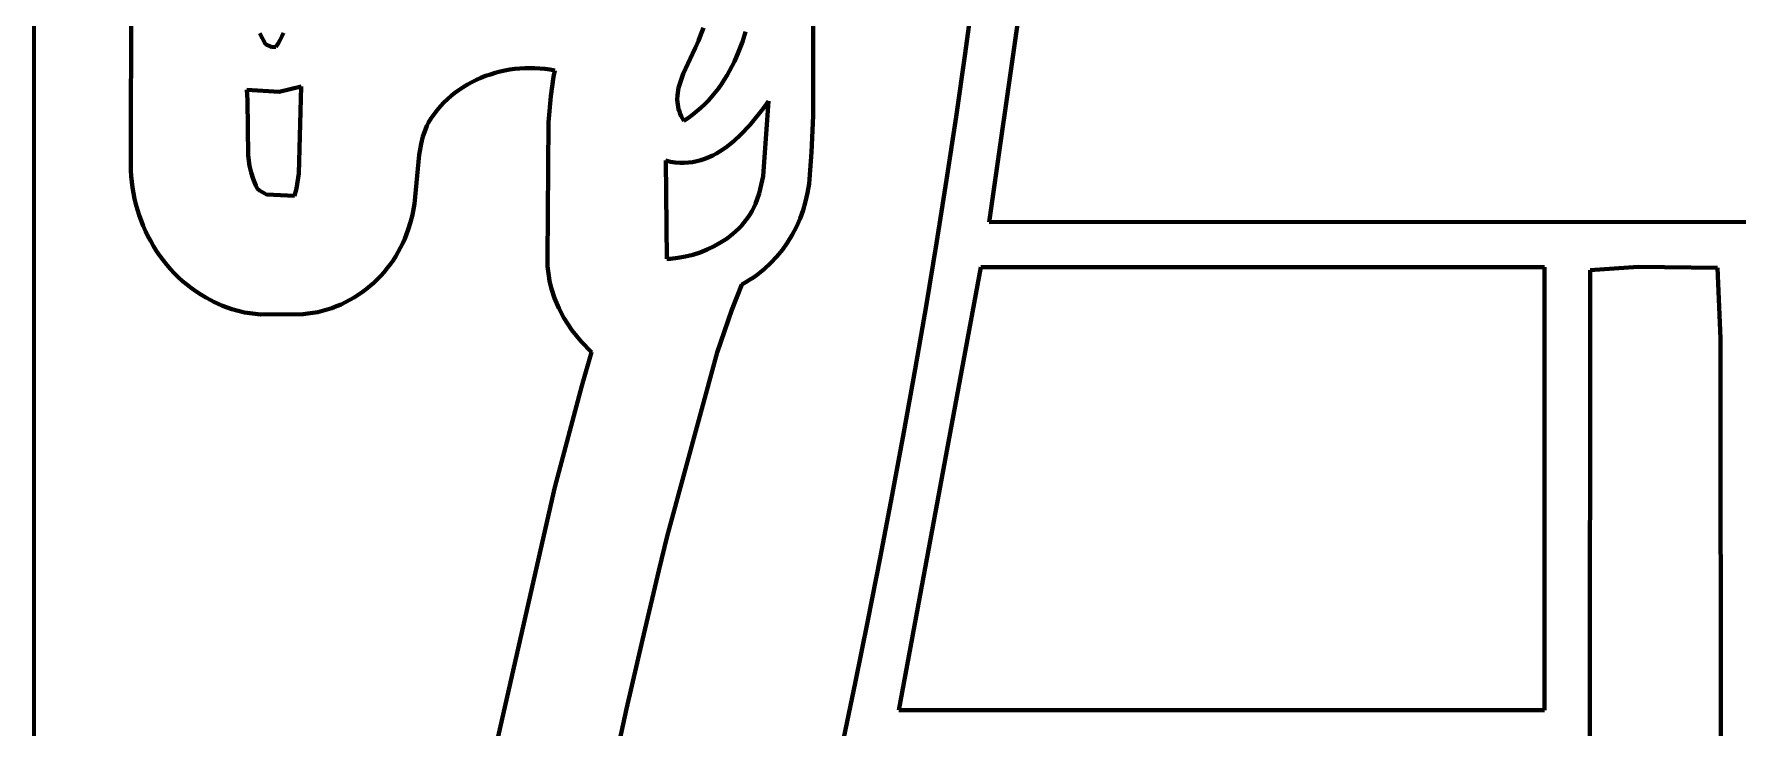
# Model space of a CAD drawing. Header units: millimetres. Extents: x 0 to 17.8, y 0 to 10.
# Drawn here: x 0 to 3.263, y 2.588 to 3.917 of the extents above; entities that cross this region are included whole.
import ezdxf

# ---------------------------------------------------------------- set-up
doc = ezdxf.new("R2010")
doc.units = ezdxf.units.MM
doc.layers.add('color#010101ff', color=7, linetype='CONTINUOUS', lineweight=100)
doc.layers.add('color#ffffffff', color=7, linetype='CONTINUOUS', lineweight=100)

msp = doc.modelspace()

# ---------------------------------------------------------------- linework, layer by layer
at = {"layer": 'color#010101ff'}
for p, q in [((0.1853, 3.6663), (0.1865, 4.1164)), ((1.4919, 4.0557), (1.492, 3.76)), ((1.7834, 3.8796), (1.8, 4.0009)), ((0.4325, 3.9177), (0.4435, 3.8974)), ((0.4746, 3.912), (0.4776, 3.9188)), ((1.2819, 3.9284), (1.2773, 3.9158)), ((1.3566, 3.9019), (1.3627, 3.9212)), ((1.885, 3.9445), (1.8294, 3.5567)), ((0.4435, 3.8974), (0.4552, 3.8914)), ((0.4552, 3.8914), (0.4631, 3.8922)), ((0.4631, 3.8922), (0.4673, 3.8987)), ((0.4673, 3.8987), (0.4712, 3.9053)), ((0.4712, 3.9053), (0.4746, 3.912)), ((1.2669, 3.8911), (1.2613, 3.8791)), ((1.2723, 3.9034), (1.2669, 3.8911)), ((1.2773, 3.9158), (1.2723, 3.9034)), ((1.3494, 3.8829), (1.3566, 3.9019)), ((0.9401, 3.8514), (0.9305, 3.8508)), ((0.9497, 3.8516), (0.9401, 3.8514)), ((0.9593, 3.8515), (0.9497, 3.8516)), ((0.9689, 3.851), (0.9593, 3.8515)), ((0.9784, 3.8501), (0.9689, 3.851)), ((1.2613, 3.8791), (1.2432, 3.8405)), ((1.3322, 3.8464), (1.3413, 3.8644)), ((1.3413, 3.8644), (1.3494, 3.8829)), ((1.7659, 3.7584), (1.7834, 3.8796)), ((0.8301, 3.8202), (0.8219, 3.8153)), ((0.8385, 3.8248), (0.8301, 3.8202)), ((0.8471, 3.829), (0.8385, 3.8248)), ((0.8559, 3.8328), (0.8471, 3.829)), ((0.8648, 3.8364), (0.8559, 3.8328)), ((0.8739, 3.8395), (0.8648, 3.8364)), ((0.8831, 3.8423), (0.8739, 3.8395)), ((0.8925, 3.8447), (0.8831, 3.8423)), ((0.9019, 3.8468), (0.8925, 3.8447)), ((0.9114, 3.8485), (0.9019, 3.8468)), ((0.9209, 3.8498), (0.9114, 3.8485)), ((0.9305, 3.8508), (0.9209, 3.8498)), ((0.9878, 3.8488), (0.9784, 3.8501)), ((0.9972, 3.8472), (0.9878, 3.8488)), ((0.9899, 3.7978), (0.995, 3.8348)), ((0.995, 3.8348), (0.9972, 3.8472)), ((1.2432, 3.8405), (1.2344, 3.8135)), ((1.3107, 3.8127), (1.3165, 3.8208)), ((1.3165, 3.8208), (1.322, 3.8292)), ((1.322, 3.8292), (1.3272, 3.8377)), ((1.3272, 3.8377), (1.3322, 3.8464)), ((0.4077, 3.8099), (0.4087, 3.7903)), ((0.4693, 3.8058), (0.4077, 3.8099)), ((0.4087, 3.7903), (0.41, 3.684)), ((0.5118, 3.8165), (0.4693, 3.8058)), ((0.5073, 3.6496), (0.5118, 3.8165)), ((0.7916, 3.7922), (0.7848, 3.7855)), ((0.7988, 3.7985), (0.7916, 3.7922)), ((0.8062, 3.8044), (0.7988, 3.7985)), ((0.8139, 3.81), (0.8062, 3.8044)), ((0.8219, 3.8153), (0.8139, 3.81)), ((0.9855, 3.7482), (0.9899, 3.7978)), ((1.2323, 3.7998), (1.232, 3.7907)), ((1.232, 3.7907), (1.2327, 3.7817)), ((1.2344, 3.8135), (1.2323, 3.7998)), ((1.2845, 3.7824), (1.2915, 3.7896)), ((1.2915, 3.7896), (1.2982, 3.797)), ((1.2982, 3.797), (1.3046, 3.8047)), ((1.3046, 3.8047), (1.3107, 3.8127)), ((1.3964, 3.6445), (1.4066, 3.7884)), ((1.4066, 3.7884), (1.3971, 3.7751)), ((0.7608, 3.7556), (0.7557, 3.7473)), ((0.7662, 3.7636), (0.7608, 3.7556)), ((0.7721, 3.7712), (0.7662, 3.7636)), ((0.7783, 3.7785), (0.7721, 3.7712)), ((0.7848, 3.7855), (0.7783, 3.7785)), ((1.2327, 3.7817), (1.2345, 3.7727)), ((1.2345, 3.7727), (1.2359, 3.7682)), ((1.2359, 3.7682), (1.2376, 3.7638)), ((1.2376, 3.7638), (1.2396, 3.7593)), ((1.2396, 3.7593), (1.242, 3.7549)), ((1.242, 3.7549), (1.2448, 3.7506)), ((1.2448, 3.7506), (1.2534, 3.7563)), ((1.2534, 3.7563), (1.2617, 3.7624)), ((1.2617, 3.7624), (1.2696, 3.7688)), ((1.2696, 3.7688), (1.2772, 3.7754)), ((1.2772, 3.7754), (1.2845, 3.7824)), ((1.3971, 3.7751), (1.3707, 3.7422)), ((1.492, 3.76), (1.4892, 3.6906)), ((1.7475, 3.6374), (1.7659, 3.7584)), ((0.7449, 3.7205), (0.7413, 3.7066)), ((0.7497, 3.734), (0.7449, 3.7205)), ((0.7525, 3.7407), (0.7497, 3.734)), ((0.7557, 3.7473), (0.7525, 3.7407)), ((0.9833, 3.4865), (0.9855, 3.7482)), ((1.3531, 3.7236), (1.3407, 3.7121)), ((1.3707, 3.7422), (1.3531, 3.7236)), ((0.7413, 3.7066), (0.7374, 3.6855)), ((1.307, 3.6881), (1.2998, 3.6843)), ((1.314, 3.6923), (1.307, 3.6881)), ((1.3209, 3.6968), (1.314, 3.6923)), ((1.3277, 3.7016), (1.3209, 3.6968)), ((1.3407, 3.7121), (1.3277, 3.7016)), ((1.4892, 3.6906), (1.4852, 3.6386)), ((0.1855, 3.6554), (0.1853, 3.6663)), ((0.1861, 3.6445), (0.1855, 3.6554)), ((0.41, 3.684), (0.4128, 3.6645)), ((0.4128, 3.6645), (0.4158, 3.6517)), ((0.7374, 3.6855), (0.7286, 3.5917)), ((1.2102, 3.6743), (1.2117, 3.4861)), ((1.2191, 3.6723), (1.2102, 3.6743)), ((1.2279, 3.671), (1.2191, 3.6723)), ((1.2366, 3.6703), (1.2279, 3.671)), ((1.245, 3.6702), (1.2366, 3.6703)), ((1.2533, 3.6707), (1.245, 3.6702)), ((1.2614, 3.6717), (1.2533, 3.6707)), ((1.2694, 3.6733), (1.2614, 3.6717)), ((1.2773, 3.6753), (1.2694, 3.6733)), ((1.2849, 3.6779), (1.2773, 3.6753)), ((1.2924, 3.6809), (1.2849, 3.6779)), ((1.2998, 3.6843), (1.2924, 3.6809)), ((0.187, 3.6337), (0.1861, 3.6445)), ((0.1884, 3.6229), (0.187, 3.6337)), ((0.1902, 3.6121), (0.1884, 3.6229)), ((0.4158, 3.6517), (0.4197, 3.6392)), ((0.4197, 3.6392), (0.4247, 3.6268)), ((0.4247, 3.6268), (0.4276, 3.6208)), ((0.5024, 3.6209), (0.5073, 3.6496)), ((1.3885, 3.6111), (1.3964, 3.6445)), ((1.4843, 3.63), (1.4816, 3.6129)), ((1.4852, 3.6386), (1.4843, 3.63)), ((1.7284, 3.5165), (1.7475, 3.6374)), ((0.1924, 3.6014), (0.1902, 3.6121)), ((0.195, 3.5908), (0.1924, 3.6014)), ((0.1979, 3.5803), (0.195, 3.5908)), ((0.4276, 3.6208), (0.4317, 3.617)), ((0.4317, 3.617), (0.4451, 3.6092)), ((0.4451, 3.6092), (0.499, 3.6067)), ((0.499, 3.6067), (0.5024, 3.6209)), ((0.7286, 3.5917), (0.7248, 3.5704)), ((1.3788, 3.5848), (1.3819, 3.5915)), ((1.3819, 3.5915), (1.3885, 3.6111)), ((1.4778, 3.5961), (1.473, 3.5795)), ((1.4816, 3.6129), (1.4778, 3.5961)), ((0.2013, 3.5699), (0.1979, 3.5803)), ((0.205, 3.5596), (0.2013, 3.5699)), ((0.209, 3.5495), (0.205, 3.5596)), ((0.7248, 3.5704), (0.7211, 3.5564)), ((1.359, 3.5545), (1.3635, 3.5602)), ((1.3635, 3.5602), (1.3677, 3.566)), ((1.3677, 3.566), (1.3717, 3.5721)), ((1.3717, 3.5721), (1.3754, 3.5783)), ((1.3754, 3.5783), (1.3788, 3.5848)), ((1.4671, 3.5634), (1.4601, 3.5476)), ((1.473, 3.5795), (1.4671, 3.5634)), ((1.8294, 3.5567), (4.217, 3.5573)), ((0.2135, 3.5395), (0.209, 3.5495)), ((0.2182, 3.5296), (0.2135, 3.5395)), ((0.2234, 3.52), (0.2182, 3.5296)), ((0.7099, 3.5249), (0.7061, 3.5163)), ((0.7133, 3.5338), (0.7099, 3.5249)), ((0.7163, 3.5427), (0.7133, 3.5338)), ((0.7211, 3.5564), (0.7163, 3.5427)), ((1.315, 3.5174), (1.3272, 3.5253)), ((1.3272, 3.5253), (1.3386, 3.5342)), ((1.3386, 3.5342), (1.3492, 3.5439)), ((1.3492, 3.5439), (1.3542, 3.5491)), ((1.3542, 3.5491), (1.359, 3.5545)), ((1.4522, 3.5324), (1.4432, 3.5178)), ((1.4601, 3.5476), (1.4522, 3.5324)), ((0.2288, 3.5106), (0.2234, 3.52)), ((0.2347, 3.5013), (0.2288, 3.5106)), ((0.2408, 3.4923), (0.2347, 3.5013)), ((0.2473, 3.4836), (0.2408, 3.4923)), ((0.6975, 3.4995), (0.6927, 3.4913)), ((0.702, 3.5078), (0.6975, 3.4995)), ((0.7061, 3.5163), (0.702, 3.5078)), ((1.2474, 3.4908), (1.2615, 3.4943)), ((1.2615, 3.4943), (1.2755, 3.4987)), ((1.2755, 3.4987), (1.2891, 3.504)), ((1.2891, 3.504), (1.3023, 3.5103)), ((1.3023, 3.5103), (1.315, 3.5174)), ((1.4334, 3.5038), (1.4225, 3.4905)), ((1.4432, 3.5178), (1.4334, 3.5038)), ((1.7084, 3.3958), (1.7284, 3.5165)), ((0.2541, 3.4751), (0.2473, 3.4836)), ((0.2612, 3.4668), (0.2541, 3.4751)), ((0.2686, 3.4589), (0.2612, 3.4668)), ((0.6703, 3.4609), (0.664, 3.4539)), ((0.6764, 3.4682), (0.6703, 3.4609)), ((0.6821, 3.4757), (0.6764, 3.4682)), ((0.6876, 3.4834), (0.6821, 3.4757)), ((0.6927, 3.4913), (0.6876, 3.4834)), ((0.9836, 3.4722), (0.9833, 3.4865)), ((0.985, 3.4582), (0.9836, 3.4722)), ((1.2117, 3.4861), (1.2188, 3.4865)), ((1.2188, 3.4865), (1.2331, 3.4882)), ((1.2331, 3.4882), (1.2474, 3.4908)), ((1.3916, 3.4609), (1.3848, 3.4556)), ((1.3982, 3.4664), (1.3916, 3.4609)), ((1.4108, 3.478), (1.3982, 3.4664)), ((1.4225, 3.4905), (1.4108, 3.478)), ((1.8131, 3.4703), (1.6564, 2.6222)), ((2.8932, 3.4703), (1.8131, 3.4703)), ((2.8929, 2.6224), (2.8932, 3.4703)), ((2.9804, 3.4648), (2.9801, 2.4215)), ((3.0726, 3.471), (2.9804, 3.4648)), ((3.2242, 3.4693), (3.0726, 3.471)), ((3.2301, 3.3336), (3.2242, 3.4693)), ((0.2763, 3.4512), (0.2686, 3.4589)), ((0.2844, 3.4439), (0.2763, 3.4512)), ((0.2927, 3.4369), (0.2844, 3.4439)), ((0.3013, 3.4303), (0.2927, 3.4369)), ((0.3102, 3.424), (0.3013, 3.4303)), ((0.6362, 3.4284), (0.6287, 3.4228)), ((0.6435, 3.4344), (0.6362, 3.4284)), ((0.6506, 3.4406), (0.6435, 3.4344)), ((0.6575, 3.4471), (0.6506, 3.4406)), ((0.664, 3.4539), (0.6575, 3.4471)), ((0.9873, 3.4444), (0.985, 3.4582)), ((0.9905, 3.4308), (0.9873, 3.4444)), ((0.9969, 3.411), (0.9905, 3.4308)), ((1.3554, 3.4372), (1.3366, 3.3887)), ((1.363, 3.4414), (1.3554, 3.4372)), ((1.3705, 3.4459), (1.363, 3.4414)), ((1.3777, 3.4506), (1.3705, 3.4459)), ((1.3848, 3.4556), (1.3777, 3.4506)), ((0.3194, 3.4181), (0.3102, 3.424)), ((0.3289, 3.4126), (0.3194, 3.4181)), ((0.3386, 3.4074), (0.3289, 3.4126)), ((0.3442, 3.4043), (0.3386, 3.4074)), ((0.3612, 3.3963), (0.3442, 3.4043)), ((0.3787, 3.3899), (0.3612, 3.3963)), ((0.5793, 3.3955), (0.5705, 3.3922)), ((0.588, 3.3992), (0.5793, 3.3955)), ((0.5965, 3.4033), (0.588, 3.3992)), ((0.6048, 3.4076), (0.5965, 3.4033)), ((0.613, 3.4124), (0.6048, 3.4076)), ((0.6209, 3.4174), (0.613, 3.4124)), ((0.6287, 3.4228), (0.6209, 3.4174)), ((1.0051, 3.3918), (0.9969, 3.411)), ((1.6876, 3.2752), (1.7084, 3.3958)), ((0.4029, 3.3838), (0.3787, 3.3899)), ((0.4338, 3.3795), (0.4029, 3.3838)), ((0.5152, 3.3805), (0.4338, 3.3795)), ((0.5246, 3.3814), (0.5152, 3.3805)), ((0.534, 3.3828), (0.5246, 3.3814)), ((0.5433, 3.3845), (0.534, 3.3828)), ((0.5525, 3.3867), (0.5433, 3.3845)), ((0.5616, 3.3892), (0.5525, 3.3867)), ((0.5705, 3.3922), (0.5616, 3.3892)), ((1.0149, 3.3733), (1.0051, 3.3918)), ((1.0303, 3.3499), (1.0149, 3.3733)), ((1.3366, 3.3887), (1.3084, 3.3068)), ((1.0479, 3.328), (1.0303, 3.3499)), ((3.2305, 2.4862), (3.2301, 3.3336)), ((1.0675, 3.3079), (1.0479, 3.328)), ((1.0492, 3.2434), (1.0675, 3.3079)), ((1.3084, 3.3068), (1.2127, 2.9554)), ((1.6661, 3.1547), (1.6876, 3.2752)), ((0.9976, 3.0491), (1.0492, 3.2434)), ((1.6438, 3.0344), (1.6661, 3.1547)), ((0.841, 2.363), (0.9976, 3.0491)), ((1.6208, 2.9142), (1.6438, 3.0344)), ((1.2127, 2.9554), (1.1966, 2.8894)), ((1.597, 2.7941), (1.6208, 2.9142)), ((1.1966, 2.8894), (1.1653, 2.7572)), ((1.5726, 2.6742), (1.597, 2.7941)), ((1.1653, 2.7572), (1.1349, 2.6248)), ((1.5475, 2.5544), (1.5726, 2.6742)), ((1.1349, 2.6248), (1.091, 2.4259)), ((1.6564, 2.6222), (2.8929, 2.6224))]:
    msp.add_line(p, q, dxfattribs=at)
at = {"layer": 'color#ffffffff'}
for p, q in [((0, 0), (0, 10)), ((0.1865, 4.1164), (0.1853, 3.6663)), ((1.492, 3.76), (1.4919, 4.0557)), ((1.8, 4.0009), (1.7834, 3.8796)), ((0.4435, 3.8974), (0.4325, 3.9177)), ((0.4776, 3.9188), (0.4746, 3.912)), ((1.2773, 3.9158), (1.2819, 3.9284)), ((1.3627, 3.9212), (1.3566, 3.9019)), ((1.8294, 3.5567), (1.885, 3.9445)), ((0.4552, 3.8914), (0.4435, 3.8974)), ((0.4631, 3.8922), (0.4552, 3.8914)), ((0.4673, 3.8987), (0.4631, 3.8922)), ((0.4712, 3.9053), (0.4673, 3.8987)), ((0.4746, 3.912), (0.4712, 3.9053)), ((1.2613, 3.8791), (1.2669, 3.8911)), ((1.2669, 3.8911), (1.2723, 3.9034)), ((1.2723, 3.9034), (1.2773, 3.9158)), ((1.3566, 3.9019), (1.3494, 3.8829)), ((0.9305, 3.8508), (0.9401, 3.8514)), ((0.9401, 3.8514), (0.9497, 3.8516)), ((0.9497, 3.8516), (0.9593, 3.8515)), ((0.9593, 3.8515), (0.9689, 3.851)), ((0.9689, 3.851), (0.9784, 3.8501)), ((1.2432, 3.8405), (1.2613, 3.8791)), ((1.3413, 3.8644), (1.3322, 3.8464)), ((1.3494, 3.8829), (1.3413, 3.8644)), ((1.7834, 3.8796), (1.7659, 3.7584)), ((0.8219, 3.8153), (0.8301, 3.8202)), ((0.8301, 3.8202), (0.8385, 3.8248)), ((0.8385, 3.8248), (0.8471, 3.829)), ((0.8471, 3.829), (0.8559, 3.8328)), ((0.8559, 3.8328), (0.8648, 3.8364)), ((0.8648, 3.8364), (0.8739, 3.8395)), ((0.8739, 3.8395), (0.8831, 3.8423)), ((0.8831, 3.8423), (0.8925, 3.8447)), ((0.8925, 3.8447), (0.9019, 3.8468)), ((0.9019, 3.8468), (0.9114, 3.8485)), ((0.9114, 3.8485), (0.9209, 3.8498)), ((0.9209, 3.8498), (0.9305, 3.8508)), ((0.9784, 3.8501), (0.9878, 3.8488)), ((0.9878, 3.8488), (0.9972, 3.8472)), ((0.995, 3.8348), (0.9899, 3.7978)), ((0.9972, 3.8472), (0.995, 3.8348)), ((1.2344, 3.8135), (1.2432, 3.8405)), ((1.3165, 3.8208), (1.3107, 3.8127)), ((1.322, 3.8292), (1.3165, 3.8208)), ((1.3272, 3.8377), (1.322, 3.8292)), ((1.3322, 3.8464), (1.3272, 3.8377)), ((0.4077, 3.8099), (0.4693, 3.8058)), ((0.4087, 3.7903), (0.4077, 3.8099)), ((0.41, 3.684), (0.4087, 3.7903)), ((0.4693, 3.8058), (0.5118, 3.8165)), ((0.5118, 3.8165), (0.5073, 3.6496)), ((0.7848, 3.7855), (0.7916, 3.7922)), ((0.7916, 3.7922), (0.7988, 3.7985)), ((0.7988, 3.7985), (0.8062, 3.8044)), ((0.8062, 3.8044), (0.8139, 3.81)), ((0.8139, 3.81), (0.8219, 3.8153)), ((0.9899, 3.7978), (0.9855, 3.7482)), ((1.232, 3.7907), (1.2323, 3.7998)), ((1.2327, 3.7817), (1.232, 3.7907)), ((1.2323, 3.7998), (1.2344, 3.8135)), ((1.2915, 3.7896), (1.2845, 3.7824)), ((1.2982, 3.797), (1.2915, 3.7896)), ((1.3046, 3.8047), (1.2982, 3.797)), ((1.3107, 3.8127), (1.3046, 3.8047)), ((1.4066, 3.7884), (1.3964, 3.6445)), ((1.3971, 3.7751), (1.4066, 3.7884)), ((0.7557, 3.7473), (0.7608, 3.7556)), ((0.7608, 3.7556), (0.7662, 3.7636)), ((0.7662, 3.7636), (0.7721, 3.7712)), ((0.7721, 3.7712), (0.7783, 3.7785)), ((0.7783, 3.7785), (0.7848, 3.7855)), ((1.2345, 3.7727), (1.2327, 3.7817)), ((1.2359, 3.7682), (1.2345, 3.7727)), ((1.2376, 3.7638), (1.2359, 3.7682)), ((1.2396, 3.7593), (1.2376, 3.7638)), ((1.242, 3.7549), (1.2396, 3.7593)), ((1.2448, 3.7506), (1.242, 3.7549)), ((1.2534, 3.7563), (1.2448, 3.7506)), ((1.2617, 3.7624), (1.2534, 3.7563)), ((1.2696, 3.7688), (1.2617, 3.7624)), ((1.2772, 3.7754), (1.2696, 3.7688)), ((1.2845, 3.7824), (1.2772, 3.7754)), ((1.3707, 3.7422), (1.3971, 3.7751)), ((1.4892, 3.6906), (1.492, 3.76)), ((1.7659, 3.7584), (1.7475, 3.6374)), ((0.7413, 3.7066), (0.7449, 3.7205)), ((0.7449, 3.7205), (0.7497, 3.734)), ((0.7497, 3.734), (0.7525, 3.7407)), ((0.7525, 3.7407), (0.7557, 3.7473)), ((0.9855, 3.7482), (0.9833, 3.4865)), ((1.3407, 3.7121), (1.3531, 3.7236)), ((1.3531, 3.7236), (1.3707, 3.7422)), ((0.7374, 3.6855), (0.7413, 3.7066)), ((1.2998, 3.6843), (1.307, 3.6881)), ((1.307, 3.6881), (1.314, 3.6923)), ((1.314, 3.6923), (1.3209, 3.6968)), ((1.3209, 3.6968), (1.3277, 3.7016)), ((1.3277, 3.7016), (1.3407, 3.7121)), ((1.4852, 3.6386), (1.4892, 3.6906)), ((0.1853, 3.6663), (0.1855, 3.6554)), ((0.1855, 3.6554), (0.1861, 3.6445)), ((0.4128, 3.6645), (0.41, 3.684)), ((0.4158, 3.6517), (0.4128, 3.6645)), ((0.7286, 3.5917), (0.7374, 3.6855)), ((1.2102, 3.6743), (1.2191, 3.6723)), ((1.2117, 3.4861), (1.2102, 3.6743)), ((1.2191, 3.6723), (1.2279, 3.671)), ((1.2279, 3.671), (1.2366, 3.6703)), ((1.2366, 3.6703), (1.245, 3.6702)), ((1.245, 3.6702), (1.2533, 3.6707)), ((1.2533, 3.6707), (1.2614, 3.6717)), ((1.2614, 3.6717), (1.2694, 3.6733)), ((1.2694, 3.6733), (1.2773, 3.6753)), ((1.2773, 3.6753), (1.2849, 3.6779)), ((1.2849, 3.6779), (1.2924, 3.6809)), ((1.2924, 3.6809), (1.2998, 3.6843)), ((0.1861, 3.6445), (0.187, 3.6337)), ((0.187, 3.6337), (0.1884, 3.6229)), ((0.1884, 3.6229), (0.1902, 3.6121)), ((0.4197, 3.6392), (0.4158, 3.6517)), ((0.4247, 3.6268), (0.4197, 3.6392)), ((0.4276, 3.6208), (0.4247, 3.6268)), ((0.5073, 3.6496), (0.5024, 3.6209)), ((1.3964, 3.6445), (1.3885, 3.6111)), ((1.4816, 3.6129), (1.4843, 3.63)), ((1.4843, 3.63), (1.4852, 3.6386)), ((1.7475, 3.6374), (1.7284, 3.5165)), ((0.1902, 3.6121), (0.1924, 3.6014)), ((0.1924, 3.6014), (0.195, 3.5908)), ((0.195, 3.5908), (0.1979, 3.5803)), ((0.4317, 3.617), (0.4276, 3.6208)), ((0.4451, 3.6092), (0.4317, 3.617)), ((0.499, 3.6067), (0.4451, 3.6092)), ((0.5024, 3.6209), (0.499, 3.6067)), ((0.7248, 3.5704), (0.7286, 3.5917)), ((1.3819, 3.5915), (1.3788, 3.5848)), ((1.3885, 3.6111), (1.3819, 3.5915)), ((1.473, 3.5795), (1.4778, 3.5961)), ((1.4778, 3.5961), (1.4816, 3.6129)), ((0.1979, 3.5803), (0.2013, 3.5699)), ((0.2013, 3.5699), (0.205, 3.5596)), ((0.205, 3.5596), (0.209, 3.5495)), ((0.7211, 3.5564), (0.7248, 3.5704)), ((1.3635, 3.5602), (1.359, 3.5545)), ((1.3677, 3.566), (1.3635, 3.5602)), ((1.3717, 3.5721), (1.3677, 3.566)), ((1.3754, 3.5783), (1.3717, 3.5721)), ((1.3788, 3.5848), (1.3754, 3.5783)), ((1.4601, 3.5476), (1.4671, 3.5634)), ((1.4671, 3.5634), (1.473, 3.5795)), ((4.217, 3.5573), (1.8294, 3.5567)), ((0.209, 3.5495), (0.2135, 3.5395)), ((0.2135, 3.5395), (0.2182, 3.5296)), ((0.2182, 3.5296), (0.2234, 3.52)), ((0.7061, 3.5163), (0.7099, 3.5249)), ((0.7099, 3.5249), (0.7133, 3.5338)), ((0.7133, 3.5338), (0.7163, 3.5427)), ((0.7163, 3.5427), (0.7211, 3.5564)), ((1.3272, 3.5253), (1.315, 3.5174)), ((1.3386, 3.5342), (1.3272, 3.5253)), ((1.3492, 3.5439), (1.3386, 3.5342)), ((1.3542, 3.5491), (1.3492, 3.5439)), ((1.359, 3.5545), (1.3542, 3.5491)), ((1.4432, 3.5178), (1.4522, 3.5324)), ((1.4522, 3.5324), (1.4601, 3.5476)), ((0.2234, 3.52), (0.2288, 3.5106)), ((0.2288, 3.5106), (0.2347, 3.5013)), ((0.2347, 3.5013), (0.2408, 3.4923)), ((0.2408, 3.4923), (0.2473, 3.4836)), ((0.6927, 3.4913), (0.6975, 3.4995)), ((0.6975, 3.4995), (0.702, 3.5078)), ((0.702, 3.5078), (0.7061, 3.5163)), ((1.2615, 3.4943), (1.2474, 3.4908)), ((1.2755, 3.4987), (1.2615, 3.4943)), ((1.2891, 3.504), (1.2755, 3.4987)), ((1.3023, 3.5103), (1.2891, 3.504)), ((1.315, 3.5174), (1.3023, 3.5103)), ((1.4225, 3.4905), (1.4334, 3.5038)), ((1.4334, 3.5038), (1.4432, 3.5178)), ((1.7284, 3.5165), (1.7084, 3.3958)), ((0.2473, 3.4836), (0.2541, 3.4751)), ((0.2541, 3.4751), (0.2612, 3.4668)), ((0.2612, 3.4668), (0.2686, 3.4589)), ((0.664, 3.4539), (0.6703, 3.4609)), ((0.6703, 3.4609), (0.6764, 3.4682)), ((0.6764, 3.4682), (0.6821, 3.4757)), ((0.6821, 3.4757), (0.6876, 3.4834)), ((0.6876, 3.4834), (0.6927, 3.4913)), ((0.9833, 3.4865), (0.9836, 3.4722)), ((0.9836, 3.4722), (0.985, 3.4582)), ((1.2188, 3.4865), (1.2117, 3.4861)), ((1.2331, 3.4882), (1.2188, 3.4865)), ((1.2474, 3.4908), (1.2331, 3.4882)), ((1.3848, 3.4556), (1.3916, 3.4609)), ((1.3916, 3.4609), (1.3982, 3.4664)), ((1.3982, 3.4664), (1.4108, 3.478)), ((1.4108, 3.478), (1.4225, 3.4905)), ((1.6564, 2.6222), (1.8131, 3.4703)), ((1.8131, 3.4703), (2.8932, 3.4703)), ((2.8932, 3.4703), (2.8929, 2.6224)), ((2.9801, 2.4215), (2.9804, 3.4648)), ((2.9804, 3.4648), (3.0726, 3.471)), ((3.0726, 3.471), (3.2242, 3.4693)), ((3.2242, 3.4693), (3.2301, 3.3336)), ((0.2686, 3.4589), (0.2763, 3.4512)), ((0.2763, 3.4512), (0.2844, 3.4439)), ((0.2844, 3.4439), (0.2927, 3.4369)), ((0.2927, 3.4369), (0.3013, 3.4303)), ((0.3013, 3.4303), (0.3102, 3.424)), ((0.6287, 3.4228), (0.6362, 3.4284)), ((0.6362, 3.4284), (0.6435, 3.4344)), ((0.6435, 3.4344), (0.6506, 3.4406)), ((0.6506, 3.4406), (0.6575, 3.4471)), ((0.6575, 3.4471), (0.664, 3.4539)), ((0.985, 3.4582), (0.9873, 3.4444)), ((0.9873, 3.4444), (0.9905, 3.4308)), ((0.9905, 3.4308), (0.9969, 3.411)), ((1.3366, 3.3887), (1.3554, 3.4372)), ((1.3554, 3.4372), (1.363, 3.4414)), ((1.363, 3.4414), (1.3705, 3.4459)), ((1.3705, 3.4459), (1.3777, 3.4506)), ((1.3777, 3.4506), (1.3848, 3.4556)), ((0.3102, 3.424), (0.3194, 3.4181)), ((0.3194, 3.4181), (0.3289, 3.4126)), ((0.3289, 3.4126), (0.3386, 3.4074)), ((0.3386, 3.4074), (0.3442, 3.4043)), ((0.3442, 3.4043), (0.3612, 3.3963)), ((0.3612, 3.3963), (0.3787, 3.3899)), ((0.5705, 3.3922), (0.5793, 3.3955)), ((0.5793, 3.3955), (0.588, 3.3992)), ((0.588, 3.3992), (0.5965, 3.4033)), ((0.5965, 3.4033), (0.6048, 3.4076)), ((0.6048, 3.4076), (0.613, 3.4124)), ((0.613, 3.4124), (0.6209, 3.4174)), ((0.6209, 3.4174), (0.6287, 3.4228)), ((0.9969, 3.411), (1.0051, 3.3918)), ((1.7084, 3.3958), (1.6876, 3.2752)), ((0.3787, 3.3899), (0.4029, 3.3838)), ((0.4029, 3.3838), (0.4338, 3.3795)), ((0.4338, 3.3795), (0.5152, 3.3805)), ((0.5152, 3.3805), (0.5246, 3.3814)), ((0.5246, 3.3814), (0.534, 3.3828)), ((0.534, 3.3828), (0.5433, 3.3845)), ((0.5433, 3.3845), (0.5525, 3.3867)), ((0.5525, 3.3867), (0.5616, 3.3892)), ((0.5616, 3.3892), (0.5705, 3.3922)), ((1.0051, 3.3918), (1.0149, 3.3733)), ((1.0149, 3.3733), (1.0303, 3.3499)), ((1.3084, 3.3068), (1.3366, 3.3887)), ((1.0303, 3.3499), (1.0479, 3.328)), ((3.2301, 3.3336), (3.2305, 2.4862)), ((1.0479, 3.328), (1.0675, 3.3079)), ((1.0675, 3.3079), (1.0492, 3.2434)), ((1.2127, 2.9554), (1.3084, 3.3068)), ((1.6876, 3.2752), (1.6661, 3.1547)), ((1.0492, 3.2434), (0.9976, 3.0491)), ((1.6661, 3.1547), (1.6438, 3.0344)), ((0.9976, 3.0491), (0.841, 2.363)), ((1.6438, 3.0344), (1.6208, 2.9142)), ((1.1966, 2.8894), (1.2127, 2.9554)), ((1.6208, 2.9142), (1.597, 2.7941)), ((1.1653, 2.7572), (1.1966, 2.8894)), ((1.597, 2.7941), (1.5726, 2.6742)), ((1.1349, 2.6248), (1.1653, 2.7572)), ((1.5726, 2.6742), (1.5475, 2.5544)), ((1.091, 2.4259), (1.1349, 2.6248)), ((2.8929, 2.6224), (1.6564, 2.6222))]:
    msp.add_line(p, q, dxfattribs=at)

doc.saveas('drawing.dxf')
